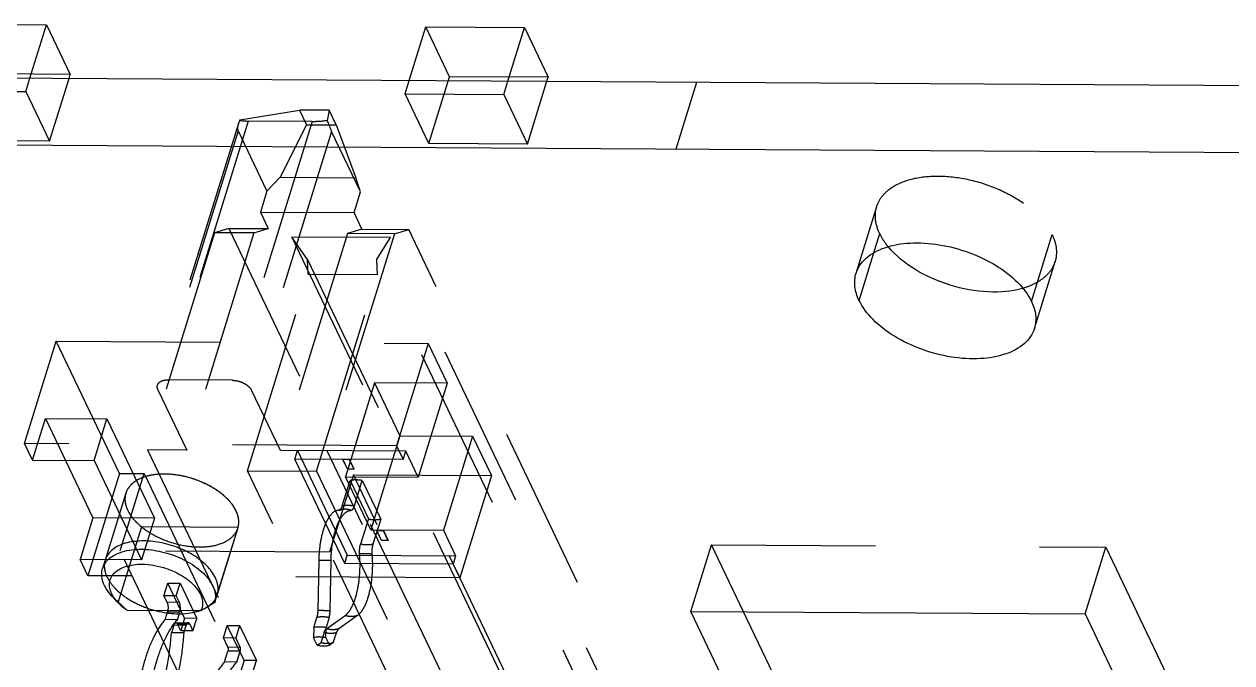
# Model space of a CAD drawing. Header units: millimetres. Extents: x 753 to 1632, y 352 to 973.
# Drawn here: x 1180.13 to 1202.77, y 814.92 to 826.91 of the extents above; entities that cross this region are included whole.
import ezdxf

# ---------------------------------------------------------------- set-up
doc = ezdxf.new("R2010")
doc.units = ezdxf.units.MM
doc.header["$LTSCALE"] = 30.734
doc.linetypes.add('HIDDEN', pattern=[0.2, 0.1, -0.1])
doc.layers.get('0').update_dxf_attribs({"linetype": 'CONTINUOUS'})
doc.layers.add('02___PRT_ALL_AXES', color=7, linetype='CONTINUOUS')
doc.layers.add('DEFAULT_2', color=8, linetype='HIDDEN')

msp = doc.modelspace()

# ---------------------------------------------------------------- linework, layer by layer
at = {"color": 7, "linetype": 'Continuous'}
for p, q in [((1178.69691, 826.908), (1180.54435, 826.89701)), ((1180.23447, 825.89425), (1180.54435, 826.89701)), ((1180.54435, 826.89701), (1180.98968, 825.96463)), ((1187.34713, 825.85195), (1187.657, 826.8547)), ((1187.657, 826.8547), (1189.50444, 826.84371)), ((1189.19457, 825.84096), (1189.50444, 826.84371)), ((1189.50444, 826.84371), (1189.94978, 825.91134)), ((1153.01796, 826.05614), (1242.24943, 825.52539)), ((1180.96659, 825.8899), (1180.98968, 825.96463)), ((1189.92668, 825.8366), (1189.94978, 825.91134)), ((1192.35066, 824.56656), (1192.73797, 825.81988)), ((1186.18552, 818.55938), (1186.09645, 818.74586)), ((1186.09645, 818.74586), (1186.22196, 818.74511)), ((1186.18752, 818.55707), (1186.09845, 818.74354)), ((1186.21854, 818.74283), (1186.3076, 818.55635)), ((1186.22196, 818.74511), (1186.31102, 818.55863)), ((1186.31102, 818.55863), (1186.18552, 818.55938)), ((1186.3076, 818.55635), (1186.18752, 818.55707)), ((1186.82383, 817.22297), (1186.73476, 817.40945)), ((1186.73476, 817.40945), (1186.86027, 817.4087)), ((1186.82583, 817.22066), (1186.73676, 817.40713)), ((1186.73676, 817.40713), (1186.85685, 817.40642)), ((1186.85685, 817.40642), (1186.94591, 817.21994)), ((1186.86027, 817.4087), (1186.94934, 817.22223)), ((1186.94934, 817.22223), (1186.82383, 817.22297)), ((1186.94591, 817.21994), (1186.82583, 817.22066)), ((1181.64458, 816.85399), (1181.59614, 816.69725)), ((1181.76499, 816.18475), (1181.87696, 816.06221)), ((1183.70061, 816.0563), (1183.74635, 816.20433)), ((1183.43838, 815.90091), (1182.05588, 815.90913)), ((1204.89034, 792.27733), (1193.61622, 815.88155))]:
    msp.add_line(p, q, dxfattribs=at)
at = {"color": 3, "linetype": 'Continuous'}
for p, q in [((1152.63065, 824.80281), (1241.86212, 824.27207)), ((1204.50303, 791.02401), (1192.62748, 815.88744)), ((1192.62748, 815.88744), (1200.01725, 815.84348)), ((1200.01725, 815.84348), (1211.8928, 790.98005))]:
    msp.add_line(p, q, dxfattribs=at)
at = {"color": 7, "linetype": 'Continuous'}
msp.add_arc((1183.01278, 816.05104), 0.72295, 28.226361, 33.427895, dxfattribs=at)
for points, start_tangent, end_tangent in [([(1181.70733, 816.86943), (1181.96445, 817.00893), (1182.32052, 817.05622)], (0.73289715, 0.68033945), (0.99998231, -0.00594787)), ([(1182.32052, 817.05622), (1182.70193, 817.00968), (1183.07615, 816.8804), (1183.39469, 816.68515), (1183.61614, 816.4493)], (0.99998231, -0.00594787), (0.54994774, -0.83519907)), ([(1181.59615, 816.69725), (1181.63897, 816.78861), (1181.70733, 816.86943)], (0.29504466, 0.95548346), (0.73289715, 0.68033945)), ([(1181.76501, 816.18475), (1181.66599, 816.31457), (1181.60358, 816.44647), (1181.57999, 816.57564), (1181.59615, 816.69725)], (-0.6747278, 0.73806666), (0.29504466, 0.95548346)), ([(1181.78111, 816.19393), (1181.72639, 816.4158), (1181.7522, 816.51672), (1181.81256, 816.60536), (1181.90501, 816.67811), (1182.02572, 816.73199), (1182.33149, 816.77524)], (-0.48093724, 0.87675502), (0.99998231, -0.00594787)), ([(1182.33149, 816.77524), (1182.7969, 816.6931), (1183.01654, 816.59798), (1183.20591, 816.47516), (1183.35128, 816.33356), (1183.44214, 816.18343), (1183.47189, 816.03564), (1183.43838, 815.90091)], (0.99998231, -0.00594787), (-0.46020178, -0.88781435)), ([(1183.64976, 816.39296), (1183.67105, 816.34933), (1183.70963, 816.21968)], (0.4719232, -0.88163966), (0.14905425, -0.98882902)), ([(1181.87707, 816.06209), (1181.84896, 816.09453), (1181.78111, 816.19393)], (-0.67473648, 0.73805872), (-0.48093724, 0.87675502)), ([(1183.70963, 816.21968), (1183.71387, 816.17744), (1183.70061, 816.0563)], (0.14905425, -0.98882902), (-0.27141317, -0.96246293)), ([(1182.05588, 815.90913), (1182.00596, 815.94522), (1181.87707, 816.06209)], (-0.82537618, 0.56458318), (-0.67473648, 0.73805872)), ([(1183.70061, 816.0563), (1183.43838, 815.90091)], (-0.85462305, -0.51924891), (-0.86725449, -0.4978651))]:
    msp.add_spline(points, degree=3, dxfattribs=dict(at, start_tangent=start_tangent, end_tangent=end_tangent))
at = {"layer": '02___PRT_ALL_AXES', "color": 8, "linetype": 'HIDDEN'}
for p, q in [((1195.72441, 822.23305), (1196.11171, 823.48637)), ((1196.05038, 822.60131), (1196.16719, 822.97931)), ((1199.0129, 821.70675), (1199.40021, 822.96008)), ((1199.06838, 821.19968), (1199.45568, 822.45301)), ((1182.03186, 818.10724), (1181.64455, 816.85391)), ((1184.13378, 817.45769), (1183.74648, 816.20437))]:
    msp.add_line(p, q, dxfattribs=at)
at = {"layer": '02___PRT_ALL_AXES', "color": 7, "linetype": 'Continuous'}
msp.add_line((1195.77988, 821.72598), (1196.05038, 822.60131), dxfattribs=at)
at = {"layer": '02___PRT_ALL_AXES', "color": 3, "linetype": 'Continuous'}
msp.add_arc((1183.10096, 816.80267), 0.95126, 283.31887, 287.483311, dxfattribs=at)
at = {"layer": '02___PRT_ALL_AXES', "color": 8, "linetype": 'HIDDEN'}
for points, start_tangent, end_tangent in [([(1196.11181, 823.48669), (1196.18375, 823.63765), (1196.29961, 823.77031), (1196.64939, 823.96659), (1197.12299, 824.05403), (1197.6687, 824.02312), (1198.22696, 823.87724), (1198.73685, 823.63229), (1199.14268, 823.31507), (1199.40021, 822.96008)], (0.2957247, 0.95527321), (0.43099323, -0.90235516)), ([(1196.16719, 822.97931), (1196.08967, 823.24092), (1196.11181, 823.48669)], (-0.43099323, 0.90235516), (0.2957247, 0.95527321)), ([(1196.33158, 822.72701), (1196.28262, 822.78947), (1196.16719, 822.97931)], (-0.63829929, 0.76978829), (-0.43099323, 0.90235516)), ([(1199.40021, 822.96008), (1199.47772, 822.69846), (1199.45559, 822.45269)], (0.43099323, -0.90235516), (-0.2957247, -0.95527321)), ([(1199.45559, 822.45269), (1199.37572, 822.29004), (1199.24465, 822.1492), (1199.06652, 822.0348), (1198.84714, 821.95047)], (-0.2957247, -0.95527321), (-0.96119669, -0.27586397)), ([(1184.09892, 817.77642), (1183.93703, 817.99957), (1183.6819, 818.19899), (1183.36136, 818.35296), (1183.01042, 818.44464), (1182.66739, 818.46404), (1182.36971, 818.40903), (1182.14988, 818.2856), (1182.03188, 818.10731)], (-0.43099323, 0.90235516), (-0.29547403, -0.95535077)), ([(1182.03188, 818.10731), (1182.01804, 817.95284), (1182.06673, 817.78851)], (-0.29547403, -0.95535077), (0.43099323, -0.90235516)), ([(1182.06673, 817.78851), (1182.22862, 817.56536), (1182.48375, 817.36594), (1182.80428, 817.21197), (1183.15522, 817.12029), (1183.49826, 817.10089), (1183.79594, 817.1559), (1184.01576, 817.27932), (1184.13376, 817.45762)], (0.43099323, -0.90235516), (0.29547403, 0.95535077)), ([(1184.13376, 817.45762), (1184.1476, 817.61209), (1184.09892, 817.77642)], (0.29547403, 0.95535077), (-0.43099323, 0.90235516)), ([(1181.64458, 816.85399), (1181.62824, 816.7462), (1181.62983, 816.70864)], (-0.29547403, -0.95535077), (0.08814019, -0.99610808)), ([(1181.62983, 816.70864), (1181.63577, 816.66587), (1181.67942, 816.53518)], (0.08814019, -0.99610808), (0.43099323, -0.90235516)), ([(1181.67942, 816.53518), (1181.70813, 816.48166), (1181.83007, 816.3236)], (0.43099323, -0.90235516), (0.69147433, -0.72240103)), ([(1181.83007, 816.3236), (1181.89706, 816.25924), (1182.14307, 816.08506)], (0.69147433, -0.72240103), (0.86910363, -0.49463004)), ([(1183.70951, 816.12236), (1183.74645, 816.2043)], (0.51848072, 0.85508932), (0.29547403, 0.95535077)), ([(1182.14307, 816.08506), (1182.25187, 816.02816), (1182.60751, 815.89999)], (0.86910363, -0.49463004), (0.9697128, -0.24424799)), ([(1183.38674, 815.89535), (1183.43325, 815.9115), (1183.55697, 815.97243)], (0.95358582, 0.30112139), (0.84601615, 0.53315728)), ([(1183.55697, 815.97243), (1183.60373, 816.0053), (1183.70951, 816.12236)], (0.84601615, 0.53315727), (0.51848072, 0.85508932))]:
    msp.add_spline(points, degree=3, dxfattribs=dict(at, start_tangent=start_tangent, end_tangent=end_tangent))
at = {"layer": '02___PRT_ALL_AXES', "color": 3, "linetype": 'Continuous'}
for points, start_tangent, end_tangent in [([(1195.7245, 822.23337), (1195.79644, 822.38433), (1195.9123, 822.51699), (1196.26208, 822.71326), (1196.73568, 822.80071), (1197.2814, 822.7698), (1197.83965, 822.62392), (1198.34954, 822.37896), (1198.75537, 822.06175), (1199.0129, 821.70675)], (0.2957247, 0.95527321), (0.43099323, -0.90235516)), ([(1195.77988, 821.72598), (1195.70237, 821.9876), (1195.7245, 822.23337)], (-0.43099323, 0.90235516), (0.2957247, 0.95527321)), ([(1199.06828, 821.19937), (1198.99634, 821.04841), (1198.88048, 820.91574), (1198.5307, 820.71947), (1198.0571, 820.63202), (1197.51139, 820.66293), (1196.95313, 820.80882), (1196.44324, 821.05377), (1196.03741, 821.37099), (1195.77988, 821.72598)], (-0.2957247, -0.95527321), (-0.43099323, 0.90235516)), ([(1199.0129, 821.70675), (1199.09042, 821.44514), (1199.06828, 821.19937)], (0.43099323, -0.90235516), (-0.2957247, -0.95527321)), ([(1183.71161, 816.5231), (1183.54972, 816.74625), (1183.29459, 816.94567), (1182.97405, 817.09964), (1182.62311, 817.19132), (1182.28008, 817.21071), (1181.9824, 817.1557), (1181.76258, 817.03228), (1181.64458, 816.85399)], (-0.43099323, 0.90235516), (-0.29547403, -0.95535077)), ([(1183.74645, 816.2043), (1183.7603, 816.35877), (1183.71161, 816.5231)], (0.29547403, 0.95535077), (-0.43099323, 0.90235516)), ([(1182.60751, 815.89999), (1182.98152, 815.84618), (1183.3201, 815.87699)], (0.9697128, -0.24424799), (0.97294086, 0.23105429))]:
    msp.add_spline(points, degree=3, dxfattribs=dict(at, start_tangent=start_tangent, end_tangent=end_tangent))
at = {"layer": '02___PRT_ALL_AXES', "color": 7, "linetype": 'Continuous', "start_tangent": (-0.96119669, -0.27586397), "end_tangent": (-0.63829929, 0.76978829)}
msp.add_spline([(1198.84714, 821.95047), (1198.20562, 821.88445), (1197.4888, 822.01213), (1196.82461, 822.31075), (1196.33158, 822.72701)], degree=3, dxfattribs=at)
at = {"layer": 'DEFAULT_2', "color": 8, "linetype": 'HIDDEN'}
for p, q in [((1188.10233, 825.92232), (1187.657, 826.8547)), ((1180.98968, 825.96463), (1179.14224, 825.97562)), ((1180.15704, 825.64369), (1180.23447, 825.89425)), ((1180.60238, 824.71131), (1180.96659, 825.8899)), ((1187.71503, 824.669), (1188.10233, 825.92232)), ((1189.94978, 825.91134), (1188.10233, 825.92232)), ((1178.3096, 825.65467), (1180.15704, 825.64369)), ((1180.15704, 825.64369), (1180.60238, 824.71131)), ((1187.2697, 825.60138), (1187.34713, 825.85195)), ((1189.11714, 825.59039), (1189.19457, 825.84096)), ((1189.56247, 824.65801), (1189.92668, 825.8366)), ((1187.71503, 824.669), (1187.2697, 825.60138)), ((1187.2697, 825.60138), (1189.11714, 825.59039)), ((1189.11714, 825.59039), (1189.56247, 824.65801)), ((1184.16815, 825.11165), (1185.28803, 825.29476)), ((1185.28803, 825.29476), (1185.41866, 825.02126)), ((1185.84226, 825.29146), (1185.28803, 825.29476)), ((1185.84226, 825.29146), (1185.80582, 825.10191)), ((1185.9729, 825.01797), (1185.84226, 825.29146)), ((1184.14209, 825.04316), (1182.62555, 820.13563)), ((1184.32392, 825.09016), (1182.82311, 820.23353)), ((1185.52476, 825.08302), (1184.02395, 820.22639)), ((1185.52476, 825.08302), (1184.32392, 825.09016)), ((1185.41866, 825.02126), (1184.92416, 824.03467)), ((1185.41866, 825.02126), (1185.9729, 825.01797)), ((1185.9729, 825.01797), (1186.34502, 824.02621)), ((1184.13587, 824.90533), (1182.63506, 820.04871)), ((1184.13587, 824.90533), (1184.67621, 823.77405)), ((1185.89094, 824.89489), (1184.39013, 820.03827)), ((1186.43128, 823.76361), (1185.89094, 824.89489)), ((1180.60238, 824.71131), (1178.75493, 824.7223)), ((1189.56247, 824.65801), (1187.71503, 824.669)), ((1184.92416, 824.03467), (1184.67621, 823.77405)), ((1184.92416, 824.03467), (1186.34502, 824.02621)), ((1186.43128, 823.76361), (1186.34502, 824.02621)), ((1184.67621, 823.77405), (1184.55518, 823.38238)), ((1186.31025, 823.37195), (1186.43128, 823.76361)), ((1184.55518, 823.38238), (1184.70362, 823.07159)), ((1184.55518, 823.38238), (1186.31025, 823.37195)), ((1186.45869, 823.06115), (1186.31025, 823.37195)), ((1183.69517, 822.99512), (1182.43642, 818.92182)), ((1184.43414, 822.99072), (1183.1754, 818.91742)), ((1183.96464, 823.07599), (1183.69517, 822.99512)), ((1184.43414, 822.99072), (1183.69517, 822.99512)), ((1183.96464, 823.07599), (1194.41216, 801.20239)), ((1183.96464, 823.07599), (1184.70362, 823.07159)), ((1184.43414, 822.99072), (1184.70362, 823.07159)), ((1186.18921, 822.98028), (1184.93047, 818.90698)), ((1187.06675, 822.97506), (1185.808, 818.90176)), ((1186.45869, 823.06115), (1186.18921, 822.98028)), ((1187.06675, 822.97506), (1186.18921, 822.98028)), ((1186.45869, 823.06115), (1187.33623, 823.05593)), ((1187.06675, 822.97506), (1187.33623, 823.05593)), ((1193.14783, 810.88839), (1187.33623, 823.05593)), ((1185.14733, 822.914), (1190.92034, 810.82726)), ((1185.44089, 822.49088), (1185.14733, 822.914)), ((1186.99477, 822.90301), (1185.14733, 822.914)), ((1186.7341, 822.48318), (1186.99477, 822.90301)), ((1197.29385, 801.3402), (1186.99477, 822.90301)), ((1185.45186, 822.20989), (1185.44089, 822.49088)), ((1185.44089, 822.49088), (1191.2139, 810.40414)), ((1186.7341, 822.48318), (1186.74507, 822.2022)), ((1196.85505, 801.29333), (1186.7341, 822.48318)), ((1184.31415, 818.52826), (1185.45186, 822.20989)), ((1186.74507, 822.2022), (1185.45186, 822.20989)), ((1185.60736, 818.52056), (1186.74507, 822.2022)), ((1180.13355, 819.03965), (1180.72662, 820.9588)), ((1181.9112, 818.47867), (1180.72662, 820.9588)), ((1180.72662, 820.9588), (1187.70071, 820.91732)), ((1187.70071, 820.91732), (1187.10765, 818.99816)), ((1187.70071, 820.91732), (1188.05698, 820.17141)), ((1184.02395, 820.22639), (1182.82311, 820.23353)), ((1182.63506, 820.04871), (1183.1754, 818.91742)), ((1184.93047, 818.90698), (1184.39013, 820.03827)), ((1186.69449, 820.17952), (1186.14984, 818.41703)), ((1186.69449, 820.17952), (1187.16951, 819.18498)), ((1188.05698, 820.17141), (1186.69449, 820.17952)), ((1188.05698, 820.17141), (1187.51233, 818.40893)), ((1180.282, 818.72885), (1180.52407, 819.51218)), ((1180.52407, 819.51218), (1181.41473, 817.64742)), ((1180.52407, 819.51218), (1181.67872, 819.50531)), ((1181.43665, 818.72199), (1181.67872, 819.50531)), ((1181.67872, 819.50531), (1182.56938, 817.64056)), ((1187.16951, 819.18498), (1186.62486, 817.42249)), ((1187.16951, 819.18498), (1188.532, 819.17688)), ((1188.532, 819.17688), (1187.98735, 817.41439)), ((1188.532, 819.17688), (1188.8853, 818.43719)), ((1180.282, 818.72885), (1180.13355, 819.03965)), ((1187.10765, 818.99816), (1180.13355, 819.03965)), ((1182.43642, 818.92182), (1193.18083, 796.42663)), ((1183.1754, 818.91742), (1182.43642, 818.92182)), ((1185.808, 818.90176), (1184.93047, 818.90698)), ((1185.20016, 818.74919), (1185.24857, 818.90585)), ((1185.24857, 818.90585), (1186.18377, 816.94786)), ((1187.28076, 818.89376), (1185.24857, 818.90585)), ((1191.76805, 806.42343), (1185.808, 818.90176)), ((1187.10765, 818.99816), (1187.23234, 818.7371)), ((1187.23234, 818.7371), (1187.28076, 818.89376)), ((1187.51233, 818.40893), (1187.28076, 818.89376)), ((1180.282, 818.72885), (1181.43665, 818.72199)), ((1181.43665, 818.72199), (1182.32732, 816.85723)), ((1186.13536, 816.79119), (1185.20016, 818.74919)), ((1187.23234, 818.7371), (1185.20016, 818.74919)), ((1181.9112, 818.47867), (1181.31814, 816.55952)), ((1181.9112, 818.47867), (1182.37306, 818.47592)), ((1181.92524, 817.02677), (1182.37306, 818.47592)), ((1182.37306, 818.47592), (1192.68995, 796.87582)), ((1190.08715, 806.44152), (1184.31415, 818.52826)), ((1184.31415, 818.52826), (1185.60736, 818.52056)), ((1185.60736, 818.52056), (1195.60954, 797.57934)), ((1186.29888, 818.45257), (1185.85106, 817.00342)), ((1186.62486, 817.42249), (1186.14984, 818.41703)), ((1186.14984, 818.41703), (1187.51233, 818.40893)), ((1192.04516, 806.42178), (1186.29888, 818.45257)), ((1186.29888, 818.45257), (1188.8853, 818.43719)), ((1188.8853, 818.43719), (1188.29224, 816.51804)), ((1186.08872, 817.87109), (1186.23524, 818.34523)), ((1186.23524, 818.34523), (1186.57961, 817.62423)), ((1186.31965, 817.86972), (1186.46617, 818.34385)), ((1186.46617, 818.34385), (1186.81054, 817.62286)), ((1182.03186, 818.10724), (1181.64458, 816.85399)), ((1186.0336, 817.78987), (1185.97882, 817.77898)), ((1181.41473, 817.64742), (1181.17267, 816.8641)), ((1182.56938, 817.64056), (1181.41473, 817.64742)), ((1182.56938, 817.64056), (1182.32732, 816.85723)), ((1186.57961, 817.62423), (1186.4331, 817.1501)), ((1186.81054, 817.62286), (1186.66403, 817.14872)), ((1182.32621, 817.47705), (1181.89049, 816.06707)), ((1184.13632, 817.46629), (1182.32621, 817.47705)), ((1183.74635, 816.20433), (1184.13632, 817.46629)), ((1186.62486, 817.42249), (1187.98735, 817.41439)), ((1187.98735, 817.41439), (1188.21596, 816.93577)), ((1192.62748, 815.88744), (1193.01478, 817.14076)), ((1193.61622, 815.88155), (1193.01478, 817.14076)), ((1193.01478, 817.14076), (1200.40455, 817.0968)), ((1200.01725, 815.84348), (1200.40455, 817.0968)), ((1200.40455, 817.0968), (1212.28011, 792.23338)), ((1181.31814, 816.55952), (1181.17267, 816.8641)), ((1182.32732, 816.85723), (1181.17267, 816.8641)), ((1183.32359, 814.0991), (1181.92524, 817.02677)), ((1185.85106, 817.00342), (1181.92524, 817.02677)), ((1185.64933, 816.84459), (1185.6311, 815.90395)), ((1187.2494, 814.07575), (1185.85106, 817.00342)), ((1185.86203, 815.90258), (1185.88026, 816.84321)), ((1186.13536, 816.79119), (1186.18377, 816.94786)), ((1186.18377, 816.94786), (1188.21596, 816.93577)), ((1188.21596, 816.93577), (1188.16754, 816.7791)), ((1188.16754, 816.7791), (1186.13536, 816.79119)), ((1188.16754, 816.7791), (1188.29224, 816.51804)), ((1188.29224, 816.51804), (1181.31814, 816.55952)), ((1182.74564, 816.18523), (1182.81826, 816.42023)), ((1183.13296, 815.76135), (1182.81826, 816.42023)), ((1182.81826, 816.42023), (1183.04919, 816.41886)), ((1182.97657, 816.18386), (1183.04919, 816.41886)), ((1183.04919, 816.41886), (1183.36389, 815.75998)), ((1181.89049, 816.06707), (1181.76499, 816.18475)), ((1182.80502, 816.06092), (1182.74564, 816.18523)), ((1182.97657, 816.18386), (1182.74564, 816.18523)), ((1183.03595, 816.05954), (1182.97657, 816.18386)), ((1183.03595, 816.05954), (1182.80502, 816.06092)), ((1182.76795, 815.73527), (1182.81215, 815.87828)), ((1182.99888, 815.7339), (1182.76795, 815.73527)), ((1183.04308, 815.8769), (1182.81215, 815.87828)), ((1182.97027, 815.67883), (1183.2012, 815.67746)), ((1182.99888, 815.7339), (1183.04308, 815.8769)), ((1183.13296, 815.76135), (1183.06034, 815.52635)), ((1183.36389, 815.75998), (1183.13296, 815.76135)), ((1183.29127, 815.52498), (1183.36389, 815.75998)), ((1185.5548, 815.58949), (1185.61224, 815.77539)), ((1185.84317, 815.77402), (1185.78573, 815.58811)), ((1185.79299, 815.56499), (1186.14207, 815.81295)), ((1186.373, 815.81158), (1186.02393, 815.56362)), ((1182.9309, 815.62964), (1182.88671, 815.48663)), ((1183.11764, 815.48526), (1182.88671, 815.48663)), ((1183.16183, 815.62827), (1182.9309, 815.62964)), ((1183.06034, 815.52635), (1183.00097, 815.65067)), ((1183.2319, 815.6493), (1183.00097, 815.65067)), ((1183.29127, 815.52498), (1183.06034, 815.52635)), ((1183.11764, 815.48526), (1183.16183, 815.62827)), ((1183.2319, 815.6493), (1183.29127, 815.52498)), ((1183.86167, 815.39142), (1183.93429, 815.62642)), ((1184.24899, 814.96754), (1183.93429, 815.62642)), ((1183.93429, 815.62642), (1184.16522, 815.62505)), ((1184.16522, 815.62505), (1184.0926, 815.39005)), ((1184.16522, 815.62505), (1184.47992, 814.96617)), ((1185.5548, 815.58949), (1185.55361, 815.395)), ((1185.74879, 815.4895), (1185.69134, 815.3036)), ((1185.78454, 815.39363), (1185.78573, 815.58811)), ((1185.92227, 815.30223), (1185.97972, 815.48813)), ((1183.9448, 815.21738), (1183.86167, 815.39142)), ((1184.0926, 815.39005), (1183.86167, 815.39142)), ((1184.0926, 815.39005), (1184.17573, 815.21601)), ((1185.61862, 815.2589), (1185.55361, 815.395)), ((1185.61862, 815.2589), (1185.69134, 815.3036)), ((1185.78454, 815.39363), (1185.84955, 815.25753)), ((1185.92227, 815.30223), (1185.84955, 815.25753)), ((1183.88398, 814.94146), (1183.94754, 815.14713)), ((1184.17573, 815.21601), (1183.9448, 815.21738)), ((1184.17847, 815.14576), (1183.94754, 815.14713)), ((1184.11491, 814.94009), (1184.17847, 815.14576)), ((1184.11491, 814.94009), (1183.88398, 814.94146)), ((1184.24899, 814.96754), (1184.17637, 814.73254)), ((1184.47992, 814.96617), (1184.24899, 814.96754)), ((1184.4073, 814.73117), (1184.47992, 814.96617))]:
    msp.add_line(p, q, dxfattribs=at)
for centre, radius, start, end in [((1186.13759, 817.46191), 0.34533, 92.329456, 109.282855), ((1185.7077, 808.91489), 7.92991, 89.642864, 90.421762), ((1185.68479, 805.34901), 11.49587, 89.025714, 89.639439), ((1185.68947, 807.97425), 7.92991, 89.642864, 90.421762), ((1185.66656, 804.40837), 11.49587, 89.025714, 89.639439)]:
    msp.add_arc(centre, radius, start, end, dxfattribs=at)
for centre, major_axis, ratio, start_param, end_param in [((1184.54706, 825.33753), (0.39518, 0.4536), 0.31821839, -3.94143932, -3.27847843), ((1184.48684, 825.14267), (0.32144, 0.02571), 0.14250977, -3.02150798, -2.11367254), ((1185.68768, 825.13552), (0.32144, 0.02571), 0.14250977, -2.11367254, -1.20583711), ((1185.74789, 825.33039), (-0.16697, 0.47367), 0.04802013, -4.22605415, -3.56309326), ((1185.81278, 815.09344), (0.37664, -0.21211), 0.62454851, 8.26298178, 8.89862919), ((1185.59038, 815.55908), (0.37664, -0.21211), 0.62454851, -1.16179618, -0.52614877)]:
    msp.add_ellipse(centre, major_axis=major_axis, ratio=ratio, start_param=start_param, end_param=end_param, dxfattribs=at)
for points, start_tangent, end_tangent in [([(1182.62556, 820.13567), (1182.64964, 820.17636), (1182.69287, 820.20763), (1182.75216, 820.22716), (1182.82311, 820.23353)], (0.29566178, 0.95529268), (0.99998231, -0.00594787)), ([(1184.02395, 820.22639), (1184.13679, 820.21156), (1184.24598, 820.1706), (1184.33494, 820.10976), (1184.39013, 820.03827)], (0.99998231, -0.00594787), (0.43099323, -0.90235516)), ([(1182.63506, 820.04871), (1182.62178, 820.09353), (1182.62556, 820.13567)], (-0.43099323, 0.90235516), (0.29566178, 0.95529268)), ([(1182.75624, 818.46621), (1182.49605, 818.44285), (1182.27875, 818.37125), (1182.12017, 818.25664), (1182.03192, 818.10739)], (-0.99998231, 0.00594787), (-0.29548916, -0.95534609)), ([(1184.14527, 817.63022), (1183.99719, 817.93307), (1183.85257, 818.07704), (1183.66974, 818.20638), (1183.22717, 818.39652), (1182.75624, 818.46621)], (-0.15031087, 0.98863878), (-0.99998231, 0.00594787)), ([(1186.34476, 818.35699), (1186.31581, 818.35638), (1186.23524, 818.34523)], (-0.99998231, 0.00594787), (-0.97218933, -0.23419628)), ([(1186.46617, 818.34385), (1186.43536, 818.34944), (1186.34476, 818.35699)], (-0.97951484, 0.20137201), (-0.99998231, 0.00594787)), ([(1182.03192, 818.10739), (1182.01774, 817.95536), (1182.06439, 817.79347), (1182.16922, 817.63093), (1182.32621, 817.47705)], (-0.29548916, -0.95534609), (0.77603127, -0.63069443)), ([(1185.97881, 817.77909), (1185.85385, 817.67524), (1185.79827, 817.58263), (1185.74957, 817.46641), (1185.67853, 817.17792), (1185.64933, 816.84459)], (-0.94296443, -0.3328935), (-0.01937593, -0.99981227)), ([(1185.88026, 816.84321), (1185.91398, 817.2035), (1185.94964, 817.36538), (1185.99628, 817.50724), (1186.05221, 817.62392), (1186.11542, 817.71125), (1186.18369, 817.7661), (1186.25448, 817.78649)], (0.01937593, 0.99981227), (0.99922656, 0.03932285)), ([(1186.12355, 817.80695), (1185.97881, 817.77911)], (-0.99922656, -0.03932285), (-0.94303399, -0.33269639)), ([(1186.08872, 817.87109), (1186.06411, 817.81663), (1186.0336, 817.78983)], (-0.29524737, -0.95542084), (-0.94277967, -0.3334164)), ([(1186.0336, 817.78982), (1186.05509, 817.79651), (1186.12355, 817.80695)], (0.94303399, 0.33269639), (0.99922656, 0.03932285)), ([(1186.08872, 817.87109), (1186.11436, 817.87635), (1186.19824, 817.88286)], (0.97218933, 0.23419628), (0.99998231, -0.00594787)), ([(1186.25448, 817.78649), (1186.12355, 817.80695)], (-0.94030049, 0.34034541), (-0.9992257, -0.03934452)), ([(1186.19824, 817.88286), (1186.22794, 817.8819), (1186.31965, 817.86972)], (0.99998231, -0.00594787), (0.97951484, -0.20137201)), ([(1186.25448, 817.78649), (1186.29056, 817.80909), (1186.30638, 817.83525), (1186.31965, 817.86972)], (0.99922656, 0.03932285), (0.29524737, 0.95542084)), ([(1184.13632, 817.46629), (1184.14508, 817.50567), (1184.14527, 817.63022)], (0.27141317, 0.96246293), (-0.15031087, 0.98863878)), ([(1186.57961, 817.62423), (1186.61042, 817.61864), (1186.70103, 817.61109)], (0.97951484, -0.20137201), (0.99998231, -0.00594787)), ([(1186.70103, 817.61109), (1186.72998, 817.6117), (1186.81054, 817.62286)], (0.99998231, -0.00594787), (0.97218933, 0.23419628)), ([(1186.41583, 816.96656), (1186.41658, 817.06313), (1186.4331, 817.1501)], (-0.07799764, 0.99695354), (0.29524737, 0.95542084)), ([(1186.55451, 817.13696), (1186.52481, 817.13792), (1186.4331, 817.1501)], (-0.99998231, 0.00594787), (-0.97951484, 0.20137201)), ([(1186.66403, 817.14872), (1186.63839, 817.14347), (1186.55451, 817.13696)], (-0.97218933, -0.23419628), (-0.99998231, 0.00594787)), ([(1186.66403, 817.14872), (1186.64751, 817.06175), (1186.64676, 816.96519)], (-0.29524737, -0.95542084), (0.07799764, -0.99695354)), ([(1186.14207, 815.81295), (1186.20892, 815.87862), (1186.27004, 815.97592), (1186.32315, 816.10128), (1186.36638, 816.25024), (1186.4174, 816.59689), (1186.41583, 816.96656)], (0.81525614, 0.57910053), (-0.07799764, 0.99695354)), ([(1186.64676, 816.96519), (1186.64833, 816.59551), (1186.59731, 816.24887), (1186.55408, 816.0999), (1186.50097, 815.97455), (1186.43985, 815.87725), (1186.373, 815.81158)], (0.07799764, -0.99695354), (-0.81525614, -0.57910053)), ([(1186.64676, 816.96519), (1186.5954, 816.96871), (1186.41583, 816.96656)], (-0.99558912, 0.09382057), (-0.99811308, -0.06140266)), ([(1182.05588, 815.90913), (1181.89049, 816.06707)], (-0.73991788, 0.6726972), (-0.70955005, 0.70465505)), ([(1182.80502, 816.06092), (1182.81739, 816.02224), (1182.82309, 815.97395), (1182.81215, 815.87828)], (0.43099323, -0.90235516), (-0.29524737, -0.95542084)), ([(1183.04308, 815.8769), (1183.05402, 815.97258), (1183.04832, 816.02086), (1183.03595, 816.05954)], (0.29524737, 0.95542084), (-0.43099323, 0.90235516)), ([(1185.6311, 815.90395), (1185.62937, 815.86938), (1185.61224, 815.77539)], (-0.01937593, -0.99981227), (-0.29524737, -0.95542084)), ([(1185.84317, 815.77402), (1185.85075, 815.80291), (1185.86203, 815.90258)], (0.29524737, 0.95542084), (0.01937593, 0.99981227)), ([(1182.76795, 815.73527), (1182.56229, 815.42395), (1182.39145, 814.9916)], (-0.66828764, -0.74390297), (-0.29524737, -0.95542084)), ([(1182.62238, 814.99022), (1182.79322, 815.42257), (1182.99888, 815.7339)], (0.29524737, 0.95542084), (0.66828764, 0.74390297)), ([(1182.9309, 815.62964), (1182.94847, 815.66594), (1182.97022, 815.67883)], (0.29524737, 0.95542084), (0.99999288, -0.00377348)), ([(1182.97022, 815.67883), (1182.9785, 815.67699), (1183.00097, 815.65067)], (0.99999288, -0.00377348), (0.43099323, -0.90235516)), ([(1183.20115, 815.67746), (1183.1794, 815.66456), (1183.16183, 815.62827)], (-0.99999288, 0.00377348), (-0.29524737, -0.95542084)), ([(1183.2319, 815.6493), (1183.22504, 815.66129), (1183.20115, 815.67746)], (-0.43099323, 0.90235516), (-0.99999288, 0.00377348)), ([(1185.72176, 815.78716), (1185.69281, 815.78655), (1185.61224, 815.77539)], (-0.99998231, 0.00594787), (-0.97218933, -0.23419628)), ([(1185.84317, 815.77402), (1185.81236, 815.77961), (1185.72176, 815.78716)], (-0.97951484, 0.20137201), (-0.99998231, 0.00594787)), ([(1186.25946, 815.79294), (1186.23001, 815.79433), (1186.14207, 815.81295)], (-0.99998231, 0.00594787), (-0.94736271, 0.3201623)), ([(1186.373, 815.81158), (1186.28866, 815.79398), (1186.25946, 815.79294)], (-0.94398727, -0.32998188), (-0.99998231, 0.00594787)), ([(1182.68834, 814.37001), (1182.81396, 814.89704), (1182.88671, 815.48663)], (0.29524737, 0.95542084), (0.072938, 0.99733648)), ([(1183.11764, 815.48526), (1183.04489, 814.89566), (1182.91927, 814.36864)], (-0.072938, -0.99733648), (-0.29524737, -0.95542084)), ([(1185.66263, 815.59581), (1185.63373, 815.59554), (1185.55479, 815.58949)], (-0.99998231, 0.00594787), (-0.99071644, -0.13594461)), ([(1185.78573, 815.58811), (1185.75426, 815.59132), (1185.66263, 815.59581)], (-0.99346233, 0.11416038), (-0.99998231, 0.00594787)), ([(1185.74879, 815.4895), (1185.76863, 815.53638), (1185.79299, 815.56499)], (0.29524737, 0.95542084), (0.81525614, 0.57910053)), ([(1185.87021, 815.47636), (1185.84051, 815.47732), (1185.74879, 815.4895)], (-0.99998231, 0.00594787), (-0.97951484, 0.20137201)), ([(1185.91038, 815.54498), (1185.88094, 815.54637), (1185.79299, 815.56499)], (-0.99998231, 0.00594787), (-0.94736271, 0.3201623)), ([(1185.97972, 815.48813), (1185.95409, 815.48288), (1185.87021, 815.47636)], (-0.97218933, -0.23419628), (-0.99998231, 0.00594787)), ([(1186.02393, 815.56362), (1185.93959, 815.54602), (1185.91038, 815.54498)], (-0.94398727, -0.32998188), (-0.99998231, 0.00594787)), ([(1186.02393, 815.56362), (1185.99956, 815.53501), (1185.97972, 815.48813)], (-0.81525614, -0.57910053), (-0.29524737, -0.95542084)), ([(1185.81107, 815.28501), (1185.78142, 815.28632), (1185.69134, 815.3036)], (-0.99998231, 0.00594787), (-0.95748326, 0.28848882)), ([(1185.92227, 815.30223), (1185.89598, 815.29462), (1185.81107, 815.28501)], (-0.94738868, -0.32008543), (-0.99998231, 0.00594787)), ([(1183.9448, 815.21738), (1183.95175, 815.18393), (1183.94754, 815.14713)], (0.43099323, -0.90235516), (-0.29524737, -0.95542084)), ([(1184.17847, 815.14576), (1184.18268, 815.18256), (1184.17573, 815.21601)], (0.29524737, 0.95542084), (-0.43099323, 0.90235516)), ([(1182.39145, 814.9916), (1182.25778, 814.4181), (1182.18655, 813.77472)], (-0.29524737, -0.95542084), (-0.05710629, -0.9983681)), ([(1182.41748, 813.77335), (1182.48871, 814.41673), (1182.62238, 814.99022)], (0.05710629, 0.9983681), (0.29524737, 0.95542084)), ([(1183.88398, 814.94146), (1183.67832, 814.63014), (1183.50747, 814.19779)], (-0.66828764, -0.74390297), (-0.29524737, -0.95542084)), ([(1183.73841, 814.19641), (1183.90925, 814.62876), (1184.11491, 814.94009)], (0.29524737, 0.95542084), (0.66828764, 0.74390297))]:
    msp.add_spline(points, degree=3, dxfattribs=dict(at, start_tangent=start_tangent, end_tangent=end_tangent))

doc.saveas('drawing.dxf')
